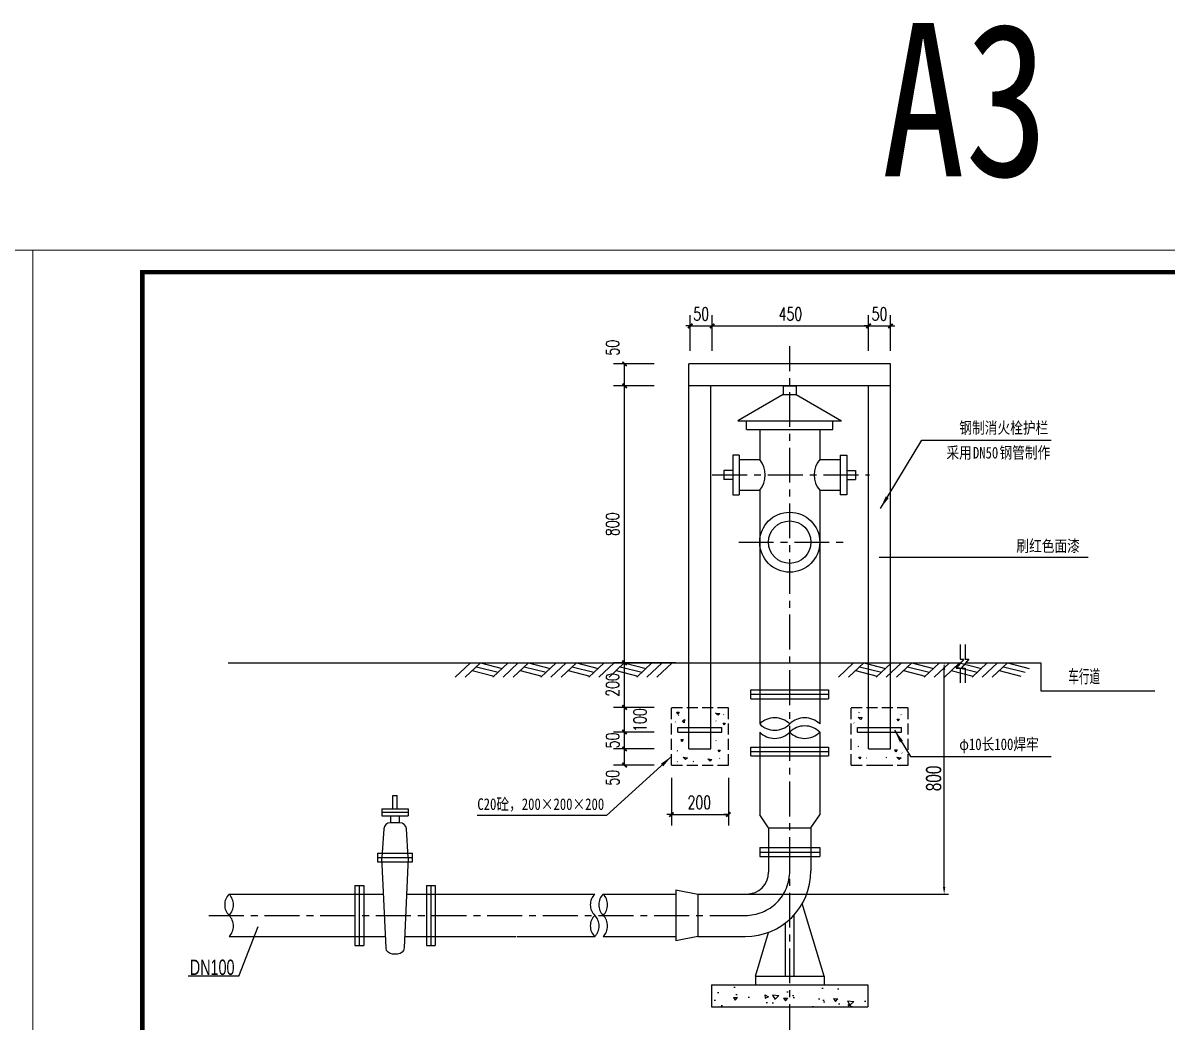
# Model space of a CAD drawing. Header units: millimetres. Extents: x 5592 to 9444, y 2362 to 3548.
# Drawn here: x 8586.2 to 8847.2, y 2842.4 to 3070.5 of the extents above; entities that cross this region are included whole.
import ezdxf

# ---------------------------------------------------------------- set-up
doc = ezdxf.new("R2010")
doc.units = ezdxf.units.MM
doc.header["$LTSCALE"] = 250
doc.linetypes.add('CENTER', pattern=[50.8, 31.75, -6.35, 6.35, -6.35])
doc.linetypes.add('DASH', pattern=[0.35, 0.25, -0.1])
doc.layers.get('0').update_dxf_attribs({"linetype": 'CONTINUOUS'})
doc.layers.get('DEFPOINTS').update_dxf_attribs({"linetype": 'CONTINUOUS'})
for name, color, linetype in [('GPSCOMMON', 7, 'CONTINUOUS'), ('NONE', 7, 'CONTINUOUS'), ('PP-COM', 7, 'CONTINUOUS'), ('TWT_DIM', 3, 'CONTINUOUS'), ('TWT_LEAD', 3, 'CONTINUOUS'), ('消防标注', 3, 'CONTINUOUS')]:
    doc.layers.add(name, color=color, linetype=linetype)
doc.layers.add('TWT_TITLE', color=7, linetype='CONTINUOUS', lineweight=13)
doc.styles.add('_TCH_DIM_T3', font='SIMPLEX', dxfattribs={"width": 0.705882, "bigfont": 'GBCBIG'})
doc.styles.add('_TWT_PIPEDN', font='SimSun.ttf', dxfattribs={"width": 0.8, "height": 2, "bigfont": 'HZTXT'})
doc.styles.add('FSD', font='mon.shx', dxfattribs={"width": 0.75, "bigfont": 'fsd.shx'})
doc.styles.get("Standard").update_dxf_attribs({"font": 'txt', "bigfont": 'gbcbig.shx'})
doc.dimstyles.new('_TWT_ARCH&&1', dxfattribs={"dimtxt": 2.975, "dimasz": 1, "dimexe": 2.5, "dimexo": 3, "dimgap": 1.2625, "dimtad": 1, "dimdec": 0, "dimzin": 0, "dimdsep": 46, "dimtxsty": '_TCH_DIM_T3', "dimblk": 'ARCHTICK', "dimcen": 0.09, "dimclrt": 7, "dimazin": 2, "dimtfac": 1, "dimtdec": 0, "dimtix": 1, "dimtmove": 2, "dimatfit": 3, "dimfxl": 1, "dimtolj": 1, "dimtzin": 0, "dimarcsym": 0})
doc.dimstyles.new('ISO-25', dxfattribs={"dimtxt": 2.5, "dimasz": 2.5, "dimexe": 1.25, "dimexo": 0.625, "dimtad": 1, "dimtxsty": 'Standard', "dimcen": 2.5, "dimadec": 0, "dimazin": 0, "dimtfac": 1, "dimtmove": 0, "dimatfit": 3, "dimfxl": 1, "dimarcsym": 0})

# ---------------------------------------------------------------- blocks, each defined once
blk = doc.blocks.new('*D15')
at = {"layer": 'DEFPOINTS', "color": 0, "transparency": 16777216}
for p in [(8794.8, 2924.46), (8796.37, 2924.46), (8748.54, 2871.67)]:
    blk.add_point(p, dxfattribs=at)
at = {"layer": 'GPSCOMMON', "color": 3, "lineweight": -2, "transparency": 16777216}
for p, q in [((8795.8, 2924.46), (8797.37, 2924.46)), ((8796.37, 2873.27), (8796.37, 2922.86)), ((8749.54, 2871.67), (8797.37, 2871.67))]:
    blk.add_line(p, q, dxfattribs=at)
at = {"layer": 'GPSCOMMON', "color": 3, "transparency": 16777216}
for points in [[(8796.1, 2922.86), (8796.63, 2922.86), (8796.37, 2924.46)], [(8796.1, 2873.27), (8796.63, 2873.27), (8796.37, 2871.67)]]:
    blk.add_solid(points, dxfattribs=at)
at = {"layer": 'GPSCOMMON', "color": 7, "transparency": 16777216, "insert": (8793.99, 2898.07), "char_height": 3.5, "attachment_point": 5, "rotation": 90, "style": 'FSD'}
blk.add_mtext('800', dxfattribs=at)
blk = doc.blocks.new('_ARCHTICK')
at = {"color": 0, "linetype": 'ByBlock', "const_width": 0.4}
blk.add_lwpolyline([(-0.5, -0.5), (0.5, 0.5)], dxfattribs=at)
blk = doc.blocks.new('*D16')
at = {"layer": 'DEFPOINTS', "color": 0, "transparency": 16777216}
for p in [(8743.44, 3001.34), (8738.44, 2992.68), (8743.44, 2992.68)]:
    blk.add_point(p, dxfattribs=at)
at = {"layer": 'TWT_DIM', "color": 0, "lineweight": -2, "transparency": 16777216}
for p, q in [((8738.44, 2995.68), (8738.44, 3003.84)), ((8743.44, 2995.68), (8743.44, 3003.84)), ((8738.44, 3001.34), (8737.44, 3001.34)), ((8738.44, 3001.34), (8743.44, 3001.34)), ((8743.44, 3001.34), (8744.44, 3001.34))]:
    blk.add_line(p, q, dxfattribs=at)
blk.add_blockref('_ARCHTICK', (8738.44, 3001.34), dxfattribs=at)
at = {"layer": 'TWT_DIM', "color": 0, "lineweight": -2, "transparency": 16777216, "rotation": 180}
blk.add_blockref('_ARCHTICK', (8743.44, 3001.34), dxfattribs=at)
at = {"layer": 'TWT_DIM', "color": 7, "transparency": 16777216, "insert": (8740.94, 3004.09), "char_height": 2.975, "attachment_point": 5, "style": '_TCH_DIM_T3'}
blk.add_mtext('\\A1;50', dxfattribs=at)
blk = doc.blocks.new('*D18')
at = {"layer": 'DEFPOINTS', "color": 0, "transparency": 16777216}
for p in [(8784.13, 3001.34), (8779.13, 2992.68), (8784.13, 2992.68)]:
    blk.add_point(p, dxfattribs=at)
at = {"layer": 'TWT_DIM', "color": 0, "lineweight": -2, "transparency": 16777216}
for p, q in [((8779.13, 2995.68), (8779.13, 3003.84)), ((8784.13, 2995.68), (8784.13, 3003.84)), ((8779.13, 3001.34), (8778.13, 3001.34)), ((8779.13, 3001.34), (8784.13, 3001.34)), ((8784.13, 3001.34), (8785.13, 3001.34))]:
    blk.add_line(p, q, dxfattribs=at)
blk.add_blockref('_ARCHTICK', (8779.13, 3001.34), dxfattribs=at)
at = {"layer": 'TWT_DIM', "color": 0, "lineweight": -2, "transparency": 16777216, "rotation": 180}
blk.add_blockref('_ARCHTICK', (8784.13, 3001.34), dxfattribs=at)
at = {"layer": 'TWT_DIM', "color": 7, "transparency": 16777216, "insert": (8781.63, 3004.09), "char_height": 2.975, "attachment_point": 5, "style": '_TCH_DIM_T3'}
blk.add_mtext('\\A1;50', dxfattribs=at)

msp = doc.modelspace()

# ---------------------------------------------------------------- hatches: boundary and pattern name
at = {"layer": 'GPSCOMMON'}
h = msp.add_hatch(dxfattribs=at)
h.set_pattern_fill('AR-CONC', color=2, scale=0.05, angle=309.29781, style=0)
h.set_pattern_definition([(359.2978, (3214.0465, 2653.732), (5.15261, -7.554064), [0.9525, -10.4775]), (304.2978, (3214.0465, 2653.732), (6.276543, 7.413957), [0.762, -8.382]), (49.7488, (3214.476, 2653.103), (11.42914, -0.14016), [0.8095, -8.9045]), (355.482, (3216.012, 2655.341), (6.95766, -11.8203), [1.42875, -15.71625]), (45.9334, (3216.592, 2654.356), (17.091706, -1.35057), [1.21425, -13.35675]), (300.4818, (3216.012, 2655.341), (17.0917, -1.3506), [1.143, -12.573]), (330.2978, (3216.325, 2653.956), (0.844291, -9.104968), [0.9525, -10.4775]), (275.2978, (3216.325, 2653.956), (9.083946, 3.441464), [0.762, -8.382]), (20.7492, (3216.395, 2653.197), (9.92824, -5.663475), [0.8095, -8.9045]), (346.797805, (3214.0465, 2653.732), (3.3695155, 2.5581439), [0, -8.2804, 0, -8.509, 0, -8.41375]), (316.79781, (3214.0465, 2653.732), (5.992325, 0.5870064), [0, -4.8514, 0, -8.0899, 0, -3.20675]), (276.797805, (3212.2528, 2655.9237), (4.07216, -5.4278526), [0, -3.175, 0, -9.906, 0, -13.1445]), (266.7978, (3211.4484, 2656.9065), (5.674723, -4.9264005), [0, -4.1275, 0, -6.5786, 0, -9.3345])])
h.paths.add_polyline_path([(8778.979, 2850.937), (8761.134, 2850.937), (8761.134, 2845.937), (8778.979, 2845.937)])
h.paths.add_polyline_path([(8761.134, 2850.937), (8743.289, 2850.937), (8743.289, 2845.937), (8761.134, 2845.937)])

# ---------------------------------------------------------------- linework, layer by layer
at = {"layer": 'GPSCOMMON', "color": 3, "linetype": 'CENTER', "ltscale": 0.001}
for p, q in [((8761.134, 2838.611), (8761.134, 2996.731)), ((8743.464, 2967.331), (8779.327, 2967.331)), ((8749.52, 2951.986), (8773.742, 2951.986)), ((8628.632, 2866.816), (8750.979, 2866.816))]:
    msp.add_line(p, q, dxfattribs=at)
at = {"layer": 'GPSCOMMON'}
for p, q in [((8738.134, 2904.817), (8738.134, 2992.68)), ((8784.134, 2992.68), (8738.134, 2992.68)), ((8784.134, 2904.817), (8784.134, 2992.68)), ((8784.134, 2987.68), (8738.134, 2987.68)), ((8743.134, 2904.817), (8743.134, 2987.68)), ((8779.134, 2904.817), (8779.134, 2987.68)), ((8752.289, 2918.264), (8769.979, 2918.264)), ((8752.289, 2916.264), (8752.289, 2918.264)), ((8752.289, 2917.264), (8769.979, 2917.264)), ((8752.289, 2916.264), (8769.979, 2916.264)), ((8769.979, 2918.264), (8769.979, 2916.264)), ((8735.635, 2912.681), (8735.414, 2913.164)), ((8735.414, 2913.164), (8735.897, 2913.164)), ((8735.897, 2913.164), (8735.635, 2912.681)), ((8735.763, 2912.532), (8735.862, 2912.461)), ((8736.659, 2911.231), (8737.115, 2911.51)), ((8737.014, 2910.75), (8736.659, 2911.231)), ((8737.115, 2911.51), (8737.014, 2910.75)), ((8744.792, 2912.475), (8744.209, 2913)), ((8744.209, 2913), (8745.182, 2912.873)), ((8744.285, 2911.203), (8744.383, 2911.132)), ((8745.182, 2912.873), (8744.792, 2912.475)), ((8746.009, 2912.679), (8746.107, 2912.609)), ((8777.307, 2911.557), (8776.724, 2912.082)), ((8776.724, 2912.082), (8777.697, 2911.954)), ((8776.844, 2913.221), (8776.942, 2913.15)), ((8777.697, 2911.954), (8777.307, 2911.557)), ((8785.863, 2911.151), (8785.641, 2911.633)), ((8785.641, 2911.633), (8786.125, 2911.633)), ((8786.125, 2911.633), (8785.863, 2911.151)), ((8786.498, 2912.679), (8786.597, 2912.609)), ((8734.975, 2910.956), (8735.074, 2910.886)), ((8735.634, 2909.66), (8745.634, 2909.66)), ((8735.634, 2908.66), (8735.634, 2909.66)), ((8735.634, 2908.66), (8745.634, 2908.66)), ((8745.634, 2908.66), (8745.634, 2909.66)), ((8746.15, 2910.232), (8745.929, 2910.715)), ((8745.929, 2910.715), (8746.412, 2910.715)), ((8746.412, 2910.715), (8746.15, 2910.232)), ((8775.76, 2910.76), (8775.859, 2910.689)), ((8776.634, 2909.66), (8786.634, 2909.66)), ((8776.634, 2908.66), (8776.634, 2909.66)), ((8776.634, 2908.66), (8786.634, 2908.66)), ((8786.634, 2908.66), (8786.634, 2909.66)), ((8736.554, 2906.458), (8736.333, 2906.941)), ((8736.333, 2906.941), (8736.816, 2906.941)), ((8736.816, 2906.941), (8736.554, 2906.458)), ((8744.246, 2906.692), (8744.345, 2906.621)), ((8735.409, 2904.416), (8735.508, 2904.345)), ((8738.134, 2904.817), (8743.134, 2904.817)), ((8745.027, 2904.06), (8744.806, 2904.543)), ((8744.806, 2904.543), (8745.289, 2904.543)), ((8745.289, 2904.543), (8745.027, 2904.06)), ((8752.289, 2905.215), (8769.979, 2905.215)), ((8752.289, 2903.215), (8752.289, 2905.215)), ((8752.289, 2904.215), (8769.979, 2904.215)), ((8752.289, 2903.215), (8769.979, 2903.215)), ((8769.979, 2905.215), (8769.979, 2903.215)), ((8776.696, 2905.444), (8776.795, 2905.373)), ((8779.134, 2904.817), (8784.134, 2904.817)), ((8785.361, 2904.096), (8785.14, 2904.579)), ((8785.14, 2904.579), (8785.623, 2904.579)), ((8785.623, 2904.579), (8785.361, 2904.096)), ((8786.695, 2903.918), (8786.794, 2903.847)), ((8735.437, 2901.947), (8735.535, 2901.877)), ((8737.391, 2902.376), (8736.807, 2902.9)), ((8736.807, 2902.9), (8737.781, 2902.773)), ((8737.781, 2902.773), (8737.391, 2902.376)), ((8739.059, 2902.03), (8739.158, 2901.959)), ((8743.005, 2902.019), (8742.422, 2902.543)), ((8742.422, 2902.543), (8743.395, 2902.416)), ((8743.395, 2902.416), (8743.005, 2902.019)), ((8745.125, 2902.688), (8745.223, 2902.617)), ((8777.134, 2902.428), (8776.913, 2902.911)), ((8776.913, 2902.911), (8777.396, 2902.911)), ((8777.396, 2902.911), (8777.134, 2902.428)), ((8778.617, 2902.736), (8778.716, 2902.666)), ((8779.134, 2901.115), (8784.134, 2901.115)), ((8783.099, 2902.933), (8783.198, 2902.863)), ((8786.138, 2902.376), (8785.555, 2902.9)), ((8785.555, 2902.9), (8786.528, 2902.773)), ((8786.528, 2902.773), (8786.138, 2902.376)), ((8668.093, 2891.162), (8674.093, 2891.162)), ((8668.093, 2891.162), (8668.093, 2889.562)), ((8668.093, 2890.362), (8674.093, 2890.362)), ((8674.093, 2891.162), (8674.093, 2889.562)), ((8668.093, 2889.562), (8674.093, 2889.562)), ((8756.289, 2886.772), (8765.979, 2886.772)), ((8754.289, 2882.272), (8767.979, 2882.272)), ((8754.289, 2882.272), (8754.289, 2880.272)), ((8767.979, 2882.272), (8767.979, 2880.272)), ((8667.093, 2881.008), (8675.093, 2881.008)), ((8667.093, 2881.008), (8667.093, 2879.008)), ((8667.093, 2880.008), (8675.093, 2880.008)), ((8675.093, 2879.008), (8675.093, 2881.008)), ((8754.289, 2881.272), (8767.979, 2881.272)), ((8754.289, 2880.272), (8767.979, 2880.272)), ((8667.093, 2879.008), (8675.093, 2879.008)), ((8661.931, 2873.666), (8661.931, 2859.966)), ((8661.931, 2873.666), (8663.931, 2873.666)), ((8662.931, 2873.666), (8662.931, 2859.966)), ((8663.931, 2873.666), (8663.931, 2859.966)), ((8678.254, 2873.666), (8678.254, 2859.966)), ((8678.254, 2873.666), (8680.254, 2873.666)), ((8679.254, 2873.666), (8679.254, 2859.966)), ((8680.254, 2873.666), (8680.254, 2859.966)), ((8661.931, 2859.966), (8663.931, 2859.966)), ((8678.254, 2859.966), (8680.254, 2859.966))]:
    msp.add_line(p, q, dxfattribs=at)
at = {"layer": 'GPSCOMMON', "color": 4}
for p, q in [((8759.634, 2987.68), (8762.634, 2987.68)), ((8759.634, 2987.68), (8759.634, 2985.68)), ((8762.634, 2987.68), (8762.634, 2985.68)), ((8759.634, 2985.68), (8749.289, 2979.68)), ((8759.634, 2985.68), (8762.634, 2985.68)), ((8762.634, 2985.68), (8772.979, 2979.68)), ((8749.289, 2979.68), (8772.979, 2979.68)), ((8751.289, 2977.68), (8751.289, 2979.68)), ((8770.979, 2977.68), (8770.979, 2979.68)), ((8751.289, 2977.68), (8770.979, 2977.68)), ((8754.289, 2977.68), (8754.289, 2970.831)), ((8767.979, 2977.68), (8767.979, 2970.831)), ((8749.628, 2971.831), (8748.128, 2971.831)), ((8748.128, 2971.831), (8748.128, 2962.831)), ((8749.628, 2971.831), (8749.628, 2962.831)), ((8772.64, 2971.831), (8772.64, 2962.831)), ((8772.64, 2971.831), (8774.14, 2971.831)), ((8774.14, 2971.831), (8774.14, 2962.831)), ((8749.628, 2970.831), (8754.289, 2970.831)), ((8767.979, 2970.831), (8772.64, 2970.831)), ((8746.128, 2968.331), (8746.128, 2966.331)), ((8748.128, 2968.331), (8746.128, 2968.331)), ((8748.128, 2966.331), (8746.128, 2966.331)), ((8774.14, 2968.331), (8776.14, 2968.331)), ((8774.14, 2966.331), (8776.14, 2966.331)), ((8776.14, 2968.331), (8776.14, 2966.331)), ((8749.628, 2963.831), (8754.289, 2963.831)), ((8754.289, 2963.831), (8754.289, 2910.494)), ((8767.979, 2963.831), (8767.979, 2910.494)), ((8767.979, 2963.831), (8772.64, 2963.831)), ((8748.128, 2962.831), (8749.628, 2962.831)), ((8774.14, 2962.831), (8772.64, 2962.831)), ((8633.007, 2924.464), (8800.188, 2924.464)), ((8801.317, 2924.464), (8818.429, 2924.464)), ((8818.429, 2924.464), (8818.429, 2918.045)), ((8818.429, 2918.045), (8844.435, 2918.045)), ((8754.289, 2908.638), (8754.289, 2889.772)), ((8767.979, 2908.638), (8767.979, 2889.772)), ((8670.593, 2891.162), (8670.593, 2894.162)), ((8670.593, 2894.162), (8671.593, 2894.162)), ((8671.593, 2891.162), (8671.593, 2894.162)), ((8670.093, 2887.957), (8670.093, 2889.562)), ((8672.093, 2887.957), (8672.093, 2889.562)), ((8756.289, 2886.772), (8754.289, 2889.772)), ((8765.979, 2886.772), (8767.979, 2889.772)), ((8756.289, 2886.772), (8756.289, 2876.666)), ((8765.979, 2886.772), (8765.979, 2876.966)), ((8735.183, 2872.666), (8735.183, 2860.966)), ((8735.183, 2872.666), (8740.183, 2871.666)), ((8633.237, 2871.666), (8655.952, 2871.666)), ((8655.952, 2871.666), (8668.409, 2871.666)), ((8673.776, 2871.666), (8698.719, 2871.666)), ((8698.719, 2871.666), (8716.639, 2871.666)), ((8718.577, 2871.666), (8735.183, 2871.666)), ((8740.183, 2871.666), (8740.183, 2861.966)), ((8740.183, 2871.666), (8751.289, 2871.666)), ((8768.979, 2852.937), (8764.003, 2869.524)), ((8762.134, 2852.937), (8762.134, 2866.937)), ((8760.134, 2852.937), (8760.134, 2865.084)), ((8633.237, 2861.966), (8655.952, 2861.966)), ((8655.952, 2861.966), (8668.893, 2861.966)), ((8673.292, 2861.966), (8698.719, 2861.966)), ((8698.948, 2861.966), (8716.639, 2861.966)), ((8718.577, 2861.966), (8735.183, 2861.966)), ((8740.183, 2861.966), (8735.183, 2860.966)), ((8740.183, 2861.966), (8750.979, 2861.966)), ((8753.289, 2852.937), (8756.289, 2862.937)), ((8743.289, 2850.937), (8778.979, 2850.937)), ((8743.289, 2850.937), (8743.289, 2845.937)), ((8753.289, 2852.937), (8768.979, 2852.937)), ((8753.289, 2852.937), (8753.289, 2850.937)), ((8768.979, 2852.937), (8768.979, 2850.937)), ((8778.979, 2850.937), (8778.979, 2845.937)), ((8743.289, 2845.937), (8778.979, 2845.937))]:
    msp.add_line(p, q, dxfattribs=at)
at = {"layer": 'GPSCOMMON', "linetype": 'DASH', "ltscale": 0.04}
for p, q in [((8734.134, 2901.115), (8734.134, 2914.274)), ((8734.134, 2914.274), (8747.134, 2914.274)), ((8747.134, 2901.115), (8747.134, 2914.274)), ((8775.134, 2901.115), (8775.134, 2914.274)), ((8775.134, 2914.274), (8788.134, 2914.274)), ((8788.134, 2901.115), (8788.134, 2914.274)), ((8734.134, 2901.115), (8747.134, 2901.115)), ((8775.134, 2901.115), (8788.134, 2901.115))]:
    msp.add_line(p, q, dxfattribs=at)
at = {"layer": 'GPSCOMMON'}
for points in [[(8800.018, 2928.654), (8800.018, 2925.27), (8800.893, 2925.27), (8799.143, 2923.27), (8800.018, 2923.27), (8800.018, 2919.886)], [(8801.147, 2928.654), (8801.147, 2925.27), (8802.022, 2925.27), (8800.272, 2923.27), (8801.147, 2923.27), (8801.147, 2919.886)]]:
    msp.add_lwpolyline(points, dxfattribs=at)
at = {"layer": 'GPSCOMMON', "color": 3}
for points in [[(8767.979, 2910.494, 0.4142136), (8761.134, 2910.494, 0.4142136), (8754.289, 2910.494, 0.4142136), (8761.134, 2910.494)], [(8754.289, 2908.638, 0.4142136), (8761.134, 2908.638, 0.4142136), (8767.979, 2908.638, 0.4142136), (8761.134, 2908.638)], [(8633.214, 2861.953, 0.4142136), (8633.214, 2866.803, 0.4142136), (8633.214, 2871.653, 0.4142136), (8633.214, 2866.803)], [(8716.639, 2871.666, 0.4142136), (8716.639, 2866.816, 0.4142136), (8716.639, 2861.966, 0.4142136), (8716.639, 2866.816)], [(8718.577, 2861.966, 0.4142136), (8718.577, 2866.816, 0.4142136), (8718.577, 2871.666, 0.4142136), (8718.577, 2866.816)]]:
    msp.add_lwpolyline(points, format="xyb", dxfattribs=at)
at = {"layer": 'GPSCOMMON', "color": 4}
for points in [[(8668.093, 2880.008), (8674.093, 2880.008), (8673.664, 2886.532, 0.3996863), (8672.166, 2887.957), (8670.02, 2887.957, 0.3996863), (8668.522, 2886.532)], [(8668.093, 2880.008), (8674.093, 2880.008), (8673.164, 2859.391, -0.3996863), (8671.666, 2857.966), (8670.52, 2857.966, -0.3996863), (8669.022, 2859.391)]]:
    msp.add_lwpolyline(points, format="xyb", close=True, dxfattribs=at)
for radius in [6.845, 4.845]:
    msp.add_circle((8761.134, 2951.986), radius, dxfattribs=at)
for centre, radius, start, end in [((8750.015, 2967.331), 5.525, 320.68851, 39.31149), ((8772.254, 2967.331), 5.525, 140.68851, 219.31149), ((8750.979, 2876.966), 15, 270, 0), ((8751.289, 2876.666), 5, 270, 0)]:
    msp.add_arc(centre, radius, start, end, dxfattribs=at)
at = {"layer": 'GPSCOMMON', "color": 3, "linetype": 'CENTER', "ltscale": 2}
msp.add_arc((8751.132, 2876.818), 10.004, 269.12793, 0.84382, dxfattribs=at)
at = {"layer": 'PP-COM', "color": 2}
for p, q in [((8688.281, 2924.464), (8684.801, 2921.175)), ((8690.592, 2924.464), (8687.112, 2921.175)), ((8690.592, 2924.464), (8695.553, 2923.189)), ((8696.901, 2924.464), (8693.422, 2921.175)), ((8699.212, 2924.464), (8695.733, 2921.175)), ((8701.523, 2924.464), (8698.044, 2921.175)), ((8701.523, 2924.464), (8706.484, 2923.189)), ((8707.833, 2924.464), (8704.353, 2921.175)), ((8710.144, 2924.464), (8706.664, 2921.175)), ((8712.454, 2924.464), (8708.975, 2921.175)), ((8712.454, 2924.464), (8717.415, 2923.189)), ((8718.764, 2924.464), (8715.284, 2921.175)), ((8721.075, 2924.464), (8717.595, 2921.175)), ((8723.386, 2924.464), (8719.906, 2921.175)), ((8723.386, 2924.464), (8728.346, 2923.189)), ((8729.695, 2924.464), (8726.215, 2921.175)), ((8732.006, 2924.464), (8728.526, 2921.175)), ((8734.317, 2924.464), (8730.837, 2921.175)), ((8775.723, 2924.464), (8772.244, 2921.175)), ((8778.034, 2924.464), (8774.555, 2921.175)), ((8778.034, 2924.464), (8782.995, 2923.189)), ((8784.344, 2924.464), (8780.864, 2921.175)), ((8786.655, 2924.464), (8783.175, 2921.175)), ((8788.966, 2924.464), (8785.486, 2921.175)), ((8788.966, 2924.464), (8793.926, 2923.189)), ((8795.275, 2924.464), (8791.795, 2921.175)), ((8797.586, 2924.464), (8794.106, 2921.175)), ((8799.897, 2924.464), (8796.417, 2921.175)), ((8799.897, 2924.464), (8804.857, 2923.189)), ((8806.206, 2924.464), (8802.726, 2921.175)), ((8808.517, 2924.464), (8805.037, 2921.175)), ((8810.828, 2924.464), (8807.348, 2921.175)), ((8810.828, 2924.464), (8815.788, 2923.189)), ((8688.704, 2922.68), (8693.665, 2921.405)), ((8689.648, 2923.572), (8694.609, 2922.297)), ((8699.635, 2922.68), (8704.596, 2921.405)), ((8700.579, 2923.572), (8705.54, 2922.297)), ((8710.567, 2922.68), (8715.527, 2921.405)), ((8711.511, 2923.572), (8716.471, 2922.297)), ((8721.498, 2922.68), (8726.458, 2921.405)), ((8722.442, 2923.572), (8727.402, 2922.297)), ((8776.146, 2922.68), (8781.107, 2921.405)), ((8777.09, 2923.572), (8782.051, 2922.297)), ((8787.078, 2922.68), (8792.038, 2921.405)), ((8788.022, 2923.572), (8792.982, 2922.297)), ((8798.009, 2922.68), (8802.969, 2921.405)), ((8798.953, 2923.572), (8803.913, 2922.297)), ((8808.94, 2922.68), (8813.901, 2921.405)), ((8809.884, 2923.572), (8814.844, 2922.297))]:
    msp.add_line(p, q, dxfattribs=at)
at = {"layer": 'TWT_DIM'}
for p, q in [((8723.454, 2901.115), (8723.454, 2924.464)), ((8735.134, 2924.464), (8725.882, 2924.464)), ((8730.207, 2914.274), (8720.954, 2914.274)), ((8730.207, 2908.66), (8720.954, 2908.66)), ((8730.207, 2904.817), (8720.954, 2904.817)), ((8730.207, 2901.115), (8720.954, 2901.115)), ((8734.134, 2898.183), (8734.134, 2887.33)), ((8747.134, 2898.183), (8747.134, 2887.33)), ((8734.134, 2889.83), (8733.134, 2889.83)), ((8734.134, 2889.83), (8747.134, 2889.83)), ((8747.134, 2889.83), (8746.134, 2889.83))]:
    msp.add_line(p, q, dxfattribs=at)
at = {"layer": 'TWT_LEAD'}
for p, q in [((8781.828, 2959.692), (8791.3, 2975.289)), ((8791.3, 2975.289), (8820.785, 2975.289)), ((8781.513, 2948.547), (8829.264, 2948.547)), ((8785.057, 2909.07), (8788.707, 2903.06)), ((8734.217, 2903.148), (8719.358, 2889.606)), ((8788.707, 2903.06), (8820.785, 2903.06)), ((8719.358, 2889.606), (8689.82, 2889.606))]:
    msp.add_line(p, q, dxfattribs=at)
for points in [[(8781.828, 2959.692, 0, 0.8, 0), (8783.386, 2962.256, 0, 0, 0)], [(8785.057, 2909.07, 0, 0.8, 0), (8786.615, 2906.506, 0, 0, 0)], [(8734.217, 2903.148, 0, 0.8, 0), (8732, 2901.127, 0, 0, 0)]]:
    msp.add_lwpolyline(points, format="xyseb", dxfattribs=at)
at = {"layer": 'TWT_TITLE', "color": 4}
for points in [[(8168.42, 2721.623), (8588.42, 2721.623), (8588.42, 3018.623), (8168.42, 3018.623)], [(8588.42, 2721.623), (9008.42, 2721.623), (9008.42, 3018.623), (8588.42, 3018.623)]]:
    msp.add_lwpolyline(points, close=True, dxfattribs=at)
at = {"layer": 'TWT_TITLE', "color": 4, "const_width": 1}
msp.add_lwpolyline([(8613.42, 2726.623), (9003.42, 2726.623), (9003.42, 3013.623), (8613.42, 3013.623)], close=True, dxfattribs=at)
at = {"layer": '消防标注'}
for q in [(8639.874, 2864.238), (8623.849, 2852.917)]:
    msp.add_line((8635.451, 2852.917), q, dxfattribs=at)

# ---------------------------------------------------------------- block references
at = {"layer": 'TWT_DIM', "rotation": 270}
for p in [(8723.454, 2914.274), (8723.454, 2908.66), (8723.454, 2904.817), (8723.454, 2901.115)]:
    msp.add_blockref('_ARCHTICK', p, dxfattribs=at)
at = {"layer": 'TWT_DIM'}
for p in [(8734.134, 2889.83), (8747.134, 2889.83)]:
    msp.add_blockref('_ARCHTICK', p, dxfattribs=at)

# ---------------------------------------------------------------- texts
at = {"color": 7, "style": '_TWT_PIPEDN', "width": 0.8}
msp.add_text('A3', height=35, dxfattribs=at).set_placement((8782.083, 3035.517))
at = {"layer": 'NONE', "color": 7, "style": 'FSD', "width": 0.75}
msp.add_text('车行道', height=3.4, dxfattribs=at).set_placement((8824.678, 2919.519))
at = {"layer": 'TWT_DIM', "color": 7, "char_height": 2.975, "attachment_point": 5, "rotation": 90, "style": '_TCH_DIM_T3'}
for s, insert in [('\\A1;200', (8720.704, 2919.403)), ('\\A1;100', (8726.955, 2911.394)), ('\\A1;50', (8720.704, 2906.738)), ('\\A1;50', (8720.704, 2898.232))]:
    msp.add_mtext(s, dxfattribs=dict(at, insert=insert))
at = {"layer": 'TWT_DIM', "color": 7, "insert": (8740.511, 2892.58), "char_height": 2.975, "attachment_point": 5, "style": '_TCH_DIM_T3'}
msp.add_mtext('\\A1;200', dxfattribs=at)
at = {"layer": 'TWT_LEAD', "color": 7, "style": '_TWT_PIPEDN', "width": 0.8}
for s, height, p in [('钢制消火栓护栏', 2.6582, (8799.827, 2976.775)), ('采用', 2.6582, (8796.885, 2971.089)), ('DN50', 2.6582, (8802.934, 2971.089)), ('钢管制作', 2.6582, (8808.983, 2971.089)), ('刷红色面漆', 2.6582, (8812.837, 2949.789)), ('φ10长100焊牢', 2.6582, (8799.827, 2904.547)), ('C20砼，200×200×200', 2.65823, (8689.86, 2890.873))]:
    msp.add_text(s, height=height, dxfattribs=at).set_placement(p)
at = {"layer": '消防标注', "color": 7, "style": 'FSD', "width": 0.7}
msp.add_text('DN100', height=3.5, dxfattribs=at).set_placement((8624.256, 2853.211))

# ---------------------------------------------------------------- dimensions: what is measured, and where the dimension line sits
at = {"layer": 'GPSCOMMON'}
dim = msp.add_linear_dim(base=(8796.366, 2924.464), p1=(8748.545, 2871.666), p2=(8794.798, 2924.464), angle=90, text='800', dimstyle='ISO-25', override={"dimtxt": 3.5, "dimasz": 1.6, "dimexe": 1, "dimexo": 1, "dimzin": 0, "dimtxsty": 'FSD', "dimcen": 0.5, "dimdle": 0.5, "dimclrd": 3, "dimclre": 3, "dimclrt": 7}, dxfattribs=at)
dim.commit()
dim.dimension.update_dxf_attribs({"geometry": '*D15', "text_midpoint": (8793.991, 2898.065)})
at = {"layer": 'TWT_DIM'}
for p1, p2, picture, middle in [((8738.444, 2992.68), (8743.444, 2992.68), '*D16', (8740.944, 3004.09)), ((8779.134, 2992.68), (8784.134, 2992.68), '*D18', (8781.634, 3004.09))]:
    dim = msp.add_aligned_dim(p1=p1, p2=p2, distance=8.659, text='50', dimstyle='_TWT_ARCH&&1', dxfattribs=at)
    dim.commit()
    dim.dimension.update_dxf_attribs({"geometry": picture, "text_midpoint": middle})
for p1, p2, distance, text in [((8743.444, 2992.68), (8779.134, 2992.68), 8.659, '450'), ((8733.207, 2924.464), (8733.207, 2987.68), 9.752, '800')]:
    msp.add_aligned_dim(p1=p1, p2=p2, distance=distance, text=text, dimstyle='_TWT_ARCH&&1', dxfattribs=at).render()
msp.add_linear_dim(base=(8723.454, 2992.68), p1=(8733.207, 2987.68), p2=(8733.207, 2992.68), angle=90, location=(8720.704, 2996.38), text='50', dimstyle='_TWT_ARCH&&1', dxfattribs=at).render()

doc.saveas('drawing.dxf')
